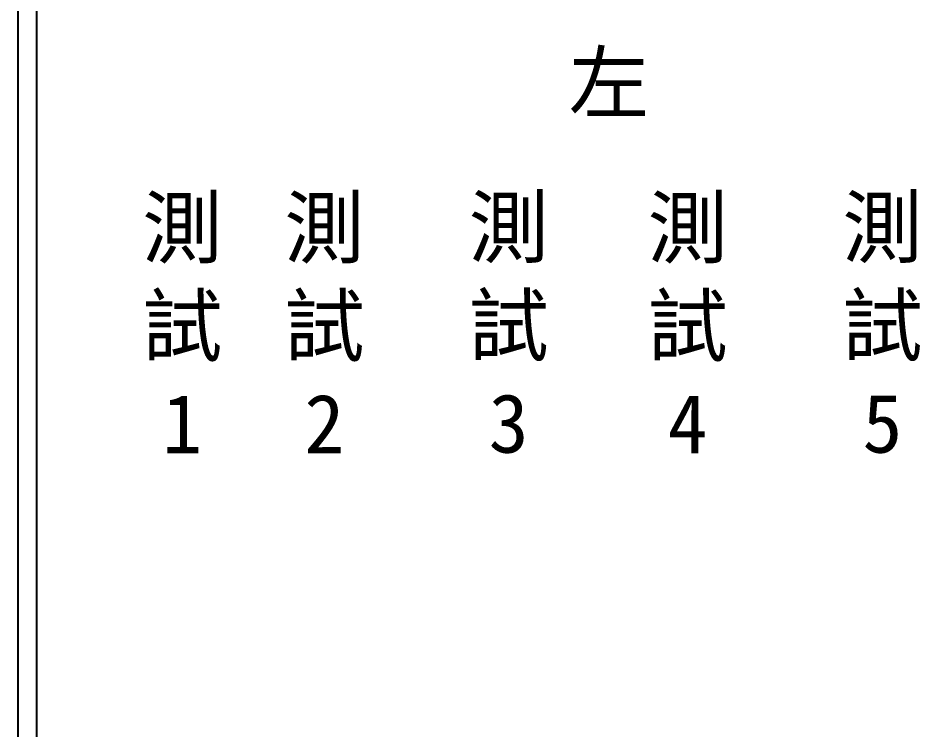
# Model space of a CAD drawing. Extents: x 325 to 612, y 3 to 207.
# Drawn here: x 325.3 to 385.1, y 50.2 to 97.4 of the extents above; entities that cross this region are included whole.
import ezdxf

# ---------------------------------------------------------------- set-up
doc = ezdxf.new("R2010")
doc.units = 0
doc.layers.add('圖框層', color=7, linetype='CONTINUOUS')
doc.layers.add('標尺寸層', color=3, linetype='CONTINUOUS')
doc.styles.add('CNS', font='romanc.shx', dxfattribs={"bigfont": 'chineset.shx'})

msp = doc.modelspace()

# ---------------------------------------------------------------- linework, layer by layer
at = {"layer": '圖框層', "color": 7}
for p, q in [((325.319, 3), (325.319, 206.969)), ((326.569, 4.25), (326.569, 205.719))]:
    msp.add_line(p, q, dxfattribs=at)

# ---------------------------------------------------------------- texts
at = {"layer": '標尺寸層', "color": 7, "char_height": 3.9, "width": 4.96081, "attachment_point": 5, "style": 'CNS'}
for s, insert in [('{\\fDFKai-SB|b0|i0|c136|p65;左}', (364.487, 92.945)), ('{\\fDFKai-SB|b0|i0|c136|p65;測試1}', (336.207, 76.973)), ('{\\fDFKai-SB|b0|i0|c136|p65;測試2}', (345.63, 76.973)), ('{\\fDFKai-SB|b0|i0|c136|p65;測試3}', (357.845, 76.973)), ('{\\fDFKai-SB|b0|i0|c136|p65;測試4}', (369.712, 76.973)), ('{\\fDFKai-SB|b0|i0|c136|p65;測試5}', (382.625, 76.973))]:
    msp.add_mtext(s, dxfattribs=dict(at, insert=insert))

doc.saveas('drawing.dxf')
